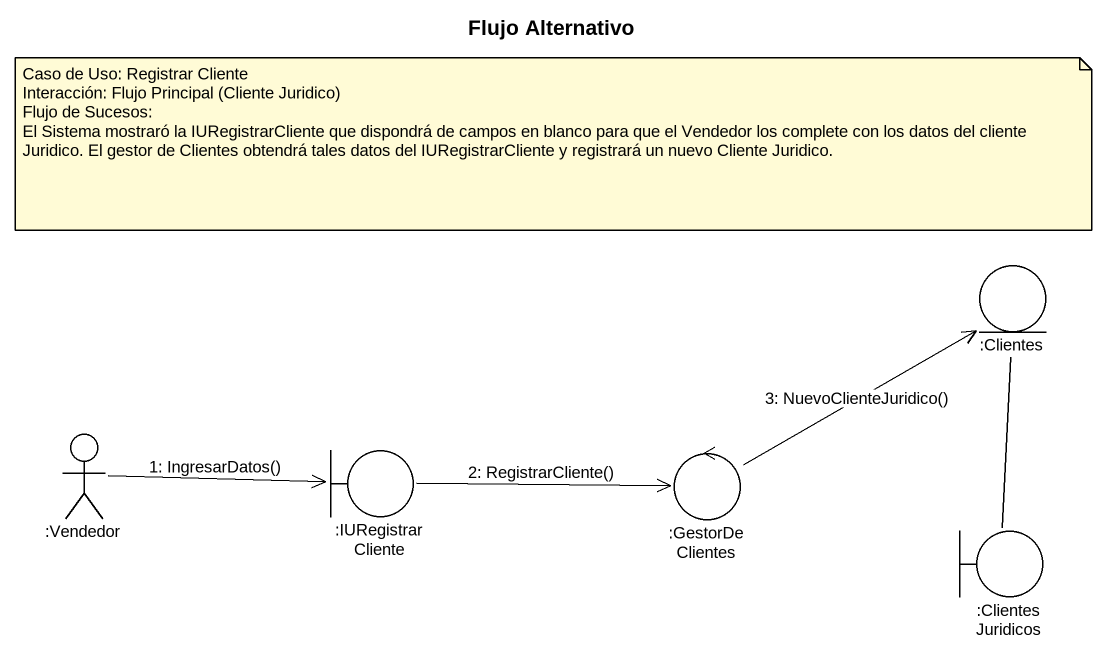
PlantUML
@startuml
title Flujo Alternativo
entity ":Clientes" as Clientes
actor ":Vendedor" as Vendedor
boundary ":IURegistrarCliente" as IURegistrarCliente
control ":GestorDeClientes" as GestorDeClientes
boundary ":Clientes Juridicos" as Clientes_Juridicos
Clientes -- Clientes_Juridicos
Vendedor -right-> IURegistrarCliente : 1: IngresarDatos()
IURegistrarCliente -right-> GestorDeClientes : 2: RegistrarCliente()
GestorDeClientes -up-> Clientes : 3: NuevoClienteJuridico()
note as N1
  Caso de Uso: Registrar Cliente
  Interacción: Flujo Principal (Cliente Juridico)
  Flujo de Sucesos:
  El Sistema mostraró la IURegistrarCliente que dispondrá de campos en blanco para que el Vendedor los complete con los datos del cliente Juridico. El gestor de Clientes obtendrá tales datos del IURegistrarCliente y registrará un nuevo Cliente Juridico.
end note
@enduml
